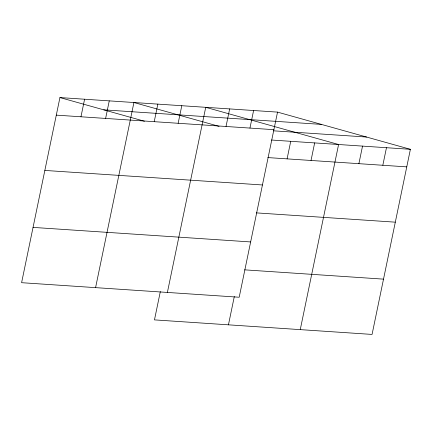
<?xml version="1.0" encoding="UTF-8"?>
<svg xmlns="http://www.w3.org/2000/svg" width="432" height="432" viewBox="0 0 432 432"><rect width="100%" height="100%" fill="white"/><g stroke="black" fill="none" stroke-linecap="round" stroke-linejoin="round"><path stroke-width="0.65" d="M277.528 112.115L59.935 97.573L21.6 282.69L239.193 297.238L277.528 112.115L410.4 149.31L372.065 334.427L154.472 319.885L160.331 291.578M80.962 116.786L84.596 99.22M105.619 118.433L109.258 100.867M95.58 287.636L133.92 102.519L219.067 126.355M154.219 121.678L157.853 104.117M178.151 123.282L181.791 105.716M167.389 292.437L205.724 107.32L338.596 144.509L300.256 329.627M226.022 126.479L229.657 108.918M249.955 128.077L253.595 110.516M228.452 324.826L234.311 296.525M287.086 158.873L290.725 141.313M311.024 160.472L314.658 142.911M358.895 163.674L362.529 146.108M382.828 165.272L386.467 147.712M103.783 109.847L321.376 124.389M56.3 115.133L273.893 129.681M273.472 130.815L366.552 137.036M271.442 140.022L410.4 149.31M267.808 157.583L406.76 166.871M44.847 170.429L262.44 184.972M256.354 212.879L395.312 222.167M33.048 227.399L250.646 241.942M244.555 269.843L383.513 279.137M59.935 97.573L144.439 121.225"/></g></svg>
